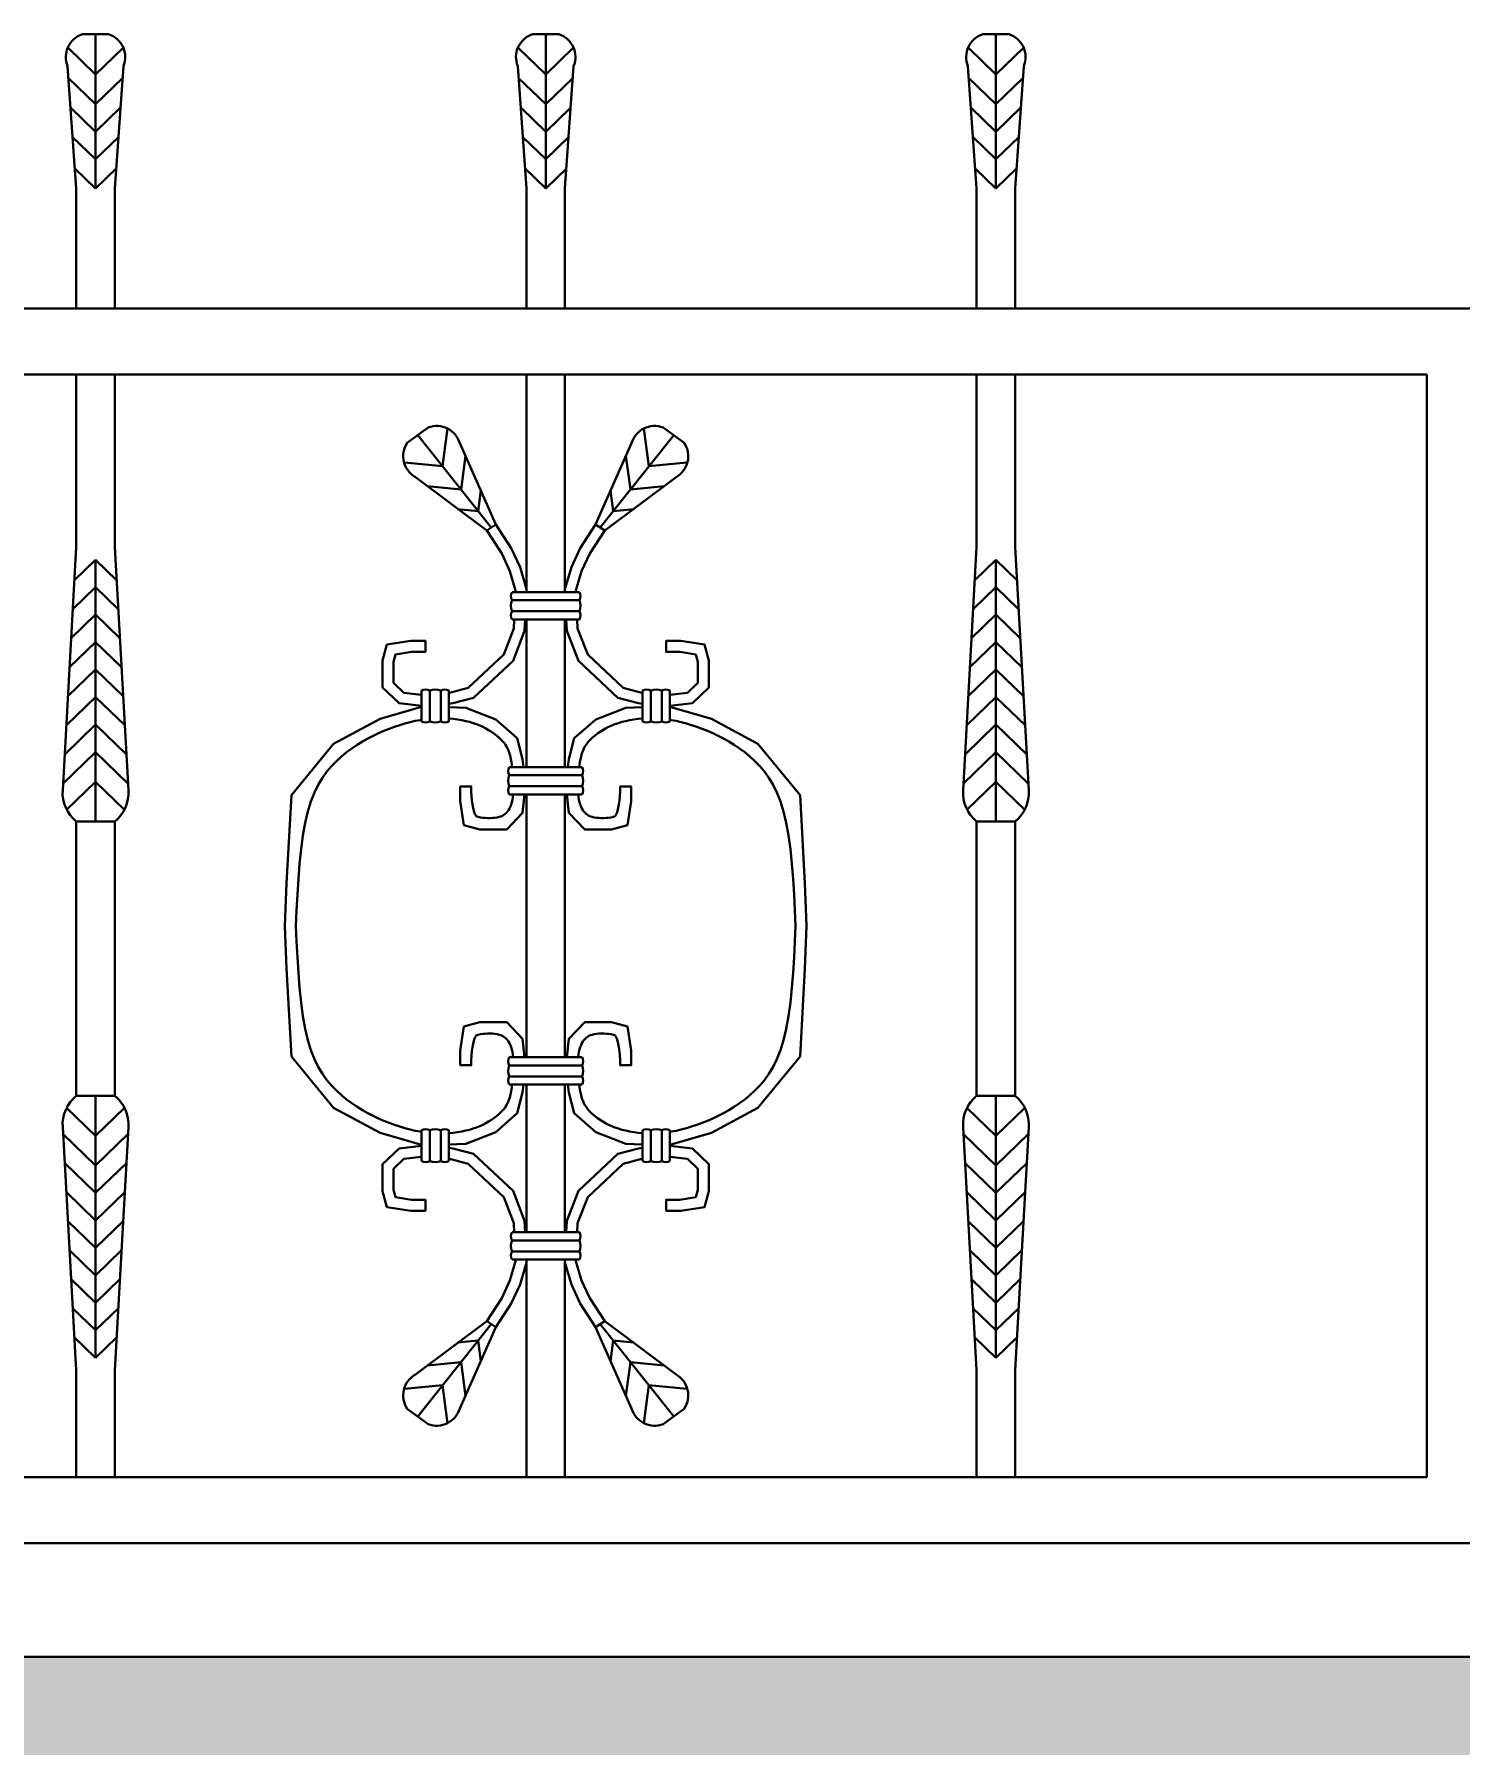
# Model space of a CAD drawing. Header units: metres. Extents: x 515 to 706, y -4 to 163.
# Drawn here: x 637.148 to 638.026, y 84.698 to 85.752 of the extents above; entities that cross this region are included whole.
import ezdxf

# ---------------------------------------------------------------- set-up
doc = ezdxf.new("R2010")
doc.units = ezdxf.units.M
doc.header["$MEASUREMENT"] = 0
doc.dimstyles.new('Standard$0', dxfattribs={"dimtxt": 0.2, "dimasz": 0.23, "dimexe": 0.1805, "dimexo": 0.0625, "dimgap": 0.0955, "dimtad": 1, "dimzin": 0, "dimdsep": 46, "dimtxsty": 'Standard', "dimcen": 0, "dimdle": 440, "dimse1": 1, "dimse2": 1, "dimclrd": 256, "dimclrt": 256, "dimadec": 0, "dimazin": 0, "dimtfac": 1, "dimtofl": 0, "dimtmove": 0, "dimatfit": 3, "dimfxl": 0, "dimtolj": 1, "dimarcsym": 0})

# ---------------------------------------------------------------- blocks, each defined once
blk = doc.blocks.new('*D263')
at = {"lineweight": -2}
blk.add_line((638.5174, 85.5221), (638.5174, 84.9821), dxfattribs=at)
at = {"lineweight": 40}
for points in [[(638.4791, 85.5221), (638.5557, 85.5221), (638.5174, 85.7521)], [(638.4791, 84.9821), (638.5557, 84.9821), (638.5174, 84.7521)]]:
    blk.add_solid(points, dxfattribs=at)
at = {"layer": 'Defpoints', "color": 0, "lineweight": 40}
for p in [(637.7411, 85.7521), (637.7411, 84.7521), (638.5174, 84.7521)]:
    blk.add_point(p, dxfattribs=at)
at = {"lineweight": 30, "insert": (638.8961, 85.2712), "char_height": 0.2, "attachment_point": 5, "rotation": 90}
blk.add_mtext('\\A1;1.00', dxfattribs=at)

msp = doc.modelspace()

# ---------------------------------------------------------------- hatches: boundary and pattern name
at = {"lineweight": 30}
h = msp.add_hatch(dxfattribs=at)
h.set_pattern_fill('AR-CONC', color=256, scale=0.000845287, style=0)
h.set_pattern_definition([(50, (589.71373, 72.95618), (0.1539983, -0.0134731), [0.0161027, -0.17712987]), (355, (589.71373, 72.95618), (-0.0297903, 0.16149767), [0.01288217, -0.1417039]), (100.451, (589.72657, 72.95506), (0.12420857, 0.14802384), [0.0136852, -0.15053714]), (46.1842, (589.71373, 72.99912), (0.22913956, -0.0355378), [0.0241541, -0.2656948]), (96.6356, (589.73283, 72.99616), (0.2006747, 0.2091456), [0.0205278, -0.2258057]), (351.184, (589.71373, 72.99912), (0.200675, 0.2091452), [0.0193233, -0.2125558]), (21, (589.7352, 72.98839), (0.12815807, -0.0864437), [0.0161027, -0.17712987]), (326, (589.7352, 72.98839), (0.05224044, 0.15569167), [0.01288217, -0.1417039]), (71.4514, (589.74588, 72.98118), (0.18039816, 0.0692483), [0.0136852, -0.15053714]), (37.5, (589.713733, 72.95618), (0.002610756, 0.071473265), [0, -0.13998627, 0, -0.14385092, 0, -0.14224065]), (7.5, (589.71373, 72.95618), (0.05648178, 0.08468133), [0, -0.0820165, 0, -0.13676573, 0, -0.05421247]), (327.5, (589.665854, 72.95618), (0.11461295, -0.00484243), [0, -0.05367572, 0, -0.16746824, 0, -0.22221747]), (317.5, (589.64438, 72.95618), (0.12521165, 0.02149268), [0, -0.06977843, 0, -0.11121609, 0, -0.1578066])])
edge = h.paths.add_edge_path()
edge.add_line((634.29946, 84.58302), (634.29946, 84.75208))
edge.add_line((634.29946, 84.75208), (638.27231, 84.75208))
edge.add_arc((638.27231, 84.73517), 0.01691, 360, 450, ccw=False)
edge.add_line((638.28921, 84.73517), (638.28921, 84.59993))
edge.add_arc((638.27231, 84.59993), 0.01691, 270, 360, ccw=False)
edge.add_line((638.27231, 84.58302), (634.29946, 84.58302))

# ---------------------------------------------------------------- linework, layer by layer
for p, q in [((637.18553, 85.65703), (637.18553, 85.75208)), ((637.46278, 85.65703), (637.46278, 85.75208)), ((637.74003, 85.65703), (637.74003, 85.75208)), ((637.16861, 85.74359), (637.18553, 85.72723)), ((637.20245, 85.74359), (637.18553, 85.72723)), ((637.44586, 85.74359), (637.46278, 85.72723)), ((637.4797, 85.74359), (637.46278, 85.72723)), ((637.72311, 85.74359), (637.74003, 85.72723)), ((637.75695, 85.74359), (637.74003, 85.72723)), ((637.16885, 85.72507), (637.18553, 85.70894)), ((637.20221, 85.72507), (637.18553, 85.70894)), ((637.4461, 85.72507), (637.46278, 85.70894)), ((637.47946, 85.72507), (637.46278, 85.70894)), ((637.72335, 85.72507), (637.74003, 85.70894)), ((637.75672, 85.72507), (637.74003, 85.70894)), ((637.17014, 85.70688), (637.18553, 85.692)), ((637.20091, 85.70688), (637.18553, 85.692)), ((637.4474, 85.70688), (637.46278, 85.692)), ((637.47817, 85.70688), (637.46278, 85.692)), ((637.72465, 85.70688), (637.74003, 85.692)), ((637.75542, 85.70688), (637.74003, 85.692)), ((637.17144, 85.68868), (637.18553, 85.67506)), ((637.19962, 85.68868), (637.18553, 85.67506)), ((637.44869, 85.68868), (637.46278, 85.67506)), ((637.47687, 85.68868), (637.46278, 85.67506)), ((637.72595, 85.68868), (637.74003, 85.67506)), ((637.75412, 85.68868), (637.74003, 85.67506)), ((637.17282, 85.66932), (637.18553, 85.65703)), ((637.19824, 85.66932), (637.18553, 85.65703)), ((637.45007, 85.66932), (637.46278, 85.65703)), ((637.47549, 85.66932), (637.46278, 85.65703)), ((637.72732, 85.66932), (637.74003, 85.65703)), ((637.75274, 85.66932), (637.74003, 85.65703)), ((637.17369, 85.58302), (637.17369, 85.65703)), ((637.19736, 85.58302), (637.19736, 85.65703)), ((637.45095, 85.58302), (637.45095, 85.65703)), ((637.47461, 85.58302), (637.47461, 85.65703)), ((637.7282, 85.58302), (637.7282, 85.65703)), ((637.75187, 85.58302), (637.75187, 85.65703)), ((638.04603, 85.58302), (634.38425, 85.58302)), ((638.00545, 85.54245), (634.42482, 85.54245)), ((637.17369, 85.43594), (637.17369, 85.54245)), ((637.19736, 85.43594), (637.19736, 85.54245)), ((637.45095, 85.54245), (637.45095, 85.40833)), ((637.47461, 85.54245), (637.47461, 85.40833)), ((637.7282, 85.43594), (637.7282, 85.54245)), ((637.75187, 85.43594), (637.75187, 85.54245)), ((638.00545, 84.86284), (638.00545, 85.54245)), ((637.42929, 85.44806), (637.38395, 85.50498)), ((637.40226, 85.50915), (637.39922, 85.48581)), ((637.49627, 85.44806), (637.54161, 85.50498)), ((637.5233, 85.50915), (637.52634, 85.48581)), ((637.41333, 85.49225), (637.41062, 85.4715)), ((637.51223, 85.49225), (637.51494, 85.4715)), ((637.3758, 85.48806), (637.39922, 85.48581)), ((637.54976, 85.48806), (637.52634, 85.48581)), ((637.38979, 85.4735), (637.41062, 85.4715)), ((637.42282, 85.47086), (637.42118, 85.45825)), ((637.50274, 85.47086), (637.50438, 85.45825)), ((637.53577, 85.4735), (637.51494, 85.4715)), ((637.40851, 85.45947), (637.42118, 85.45825)), ((637.51705, 85.45947), (637.50438, 85.45825)), ((637.17369, 85.43594), (637.1653, 85.28614)), ((637.19736, 85.43594), (637.20575, 85.28614)), ((637.7282, 85.43594), (637.71981, 85.28614)), ((637.75187, 85.43594), (637.76026, 85.28614)), ((637.17256, 85.41573), (637.18553, 85.42827)), ((637.19849, 85.41573), (637.18553, 85.42827)), ((637.18553, 85.42827), (637.18553, 85.26688)), ((637.72707, 85.41573), (637.74003, 85.42827)), ((637.753, 85.41573), (637.74003, 85.42827)), ((637.74003, 85.42827), (637.74003, 85.26688)), ((637.17156, 85.39782), (637.18553, 85.41133)), ((637.1995, 85.39782), (637.18553, 85.41133)), ((637.44203, 85.40833), (637.48353, 85.40833)), ((637.72607, 85.39782), (637.74003, 85.41133)), ((637.754, 85.39782), (637.74003, 85.41133)), ((637.17055, 85.37992), (637.18553, 85.39439)), ((637.2005, 85.37992), (637.18553, 85.39439)), ((637.44203, 85.40326), (637.48353, 85.40326)), ((637.44203, 85.39649), (637.48353, 85.39649)), ((637.72506, 85.37992), (637.74003, 85.39439)), ((637.75501, 85.37992), (637.74003, 85.39439)), ((637.44203, 85.39142), (637.48353, 85.39142)), ((637.45095, 85.39142), (637.45095, 85.3005)), ((637.47461, 85.39142), (637.47461, 85.3005)), ((637.16955, 85.36201), (637.18553, 85.37745)), ((637.2015, 85.36201), (637.18553, 85.37745)), ((637.72406, 85.36201), (637.74003, 85.37745)), ((637.75601, 85.36201), (637.74003, 85.37745)), ((637.16855, 85.3441), (637.18553, 85.36052)), ((637.2025, 85.3441), (637.18553, 85.36052)), ((637.72306, 85.3441), (637.74003, 85.36052)), ((637.75701, 85.3441), (637.74003, 85.36052)), ((637.16755, 85.32619), (637.18553, 85.34358)), ((637.20351, 85.32619), (637.18553, 85.34358)), ((637.38626, 85.34757), (637.38626, 85.32865)), ((637.39133, 85.34757), (637.39133, 85.32865)), ((637.3981, 85.34757), (637.3981, 85.32865)), ((637.40317, 85.34757), (637.40317, 85.32865)), ((637.52239, 85.34757), (637.52239, 85.32865)), ((637.52747, 85.34757), (637.52747, 85.32865)), ((637.53423, 85.34757), (637.53423, 85.32865)), ((637.5393, 85.34757), (637.5393, 85.32865)), ((637.72205, 85.32619), (637.74003, 85.34358)), ((637.75802, 85.32619), (637.74003, 85.34358)), ((637.16654, 85.30828), (637.18553, 85.32664)), ((637.20451, 85.30828), (637.18553, 85.32664)), ((637.72105, 85.30828), (637.74003, 85.32664)), ((637.75902, 85.30828), (637.74003, 85.32664)), ((637.16554, 85.29037), (637.18553, 85.3097)), ((637.20551, 85.29037), (637.18553, 85.3097)), ((637.72005, 85.29037), (637.74003, 85.3097)), ((637.76002, 85.29037), (637.74003, 85.3097)), ((637.44034, 85.3005), (637.48522, 85.3005)), ((637.16774, 85.27421), (637.18553, 85.29141)), ((637.20331, 85.27421), (637.18553, 85.29141)), ((637.44034, 85.29542), (637.48522, 85.29542)), ((637.44034, 85.28866), (637.48522, 85.28866)), ((637.72225, 85.27421), (637.74003, 85.29141)), ((637.75782, 85.27421), (637.74003, 85.29141)), ((637.44034, 85.28359), (637.48522, 85.28359)), ((637.45095, 85.28359), (637.45095, 85.12169)), ((637.47461, 85.28359), (637.47461, 85.12169)), ((637.17369, 85.26688), (637.17369, 85.09783)), ((637.19736, 85.26688), (637.17369, 85.26688)), ((637.19736, 85.26688), (637.19736, 85.09783)), ((637.7282, 85.26688), (637.7282, 85.09783)), ((637.75187, 85.26688), (637.7282, 85.26688)), ((637.75187, 85.26688), (637.75187, 85.09783)), ((637.44034, 85.12169), (637.48522, 85.12169)), ((637.44034, 85.11662), (637.48522, 85.11662)), ((637.44034, 85.10986), (637.48522, 85.10986)), ((637.44034, 85.10479), (637.48522, 85.10479)), ((637.45095, 85.10479), (637.45095, 85.01386)), ((637.47461, 85.10479), (637.47461, 85.01386)), ((637.16774, 85.0905), (637.18553, 85.07331)), ((637.17369, 85.09783), (637.19736, 85.09783)), ((637.18553, 84.93644), (637.18553, 85.09783)), ((637.20331, 85.0905), (637.18553, 85.07331)), ((637.72225, 85.0905), (637.74003, 85.07331)), ((637.7282, 85.09783), (637.75187, 85.09783)), ((637.74003, 84.93644), (637.74003, 85.09783)), ((637.75782, 85.0905), (637.74003, 85.07331)), ((637.17369, 84.92877), (637.1653, 85.07857)), ((637.19736, 84.92877), (637.20575, 85.07857)), ((637.7282, 84.92877), (637.71981, 85.07857)), ((637.75187, 84.92877), (637.76026, 85.07857)), ((637.16554, 85.07434), (637.18553, 85.05501)), ((637.20551, 85.07434), (637.18553, 85.05501)), ((637.38626, 85.05772), (637.38626, 85.07664)), ((637.39133, 85.05772), (637.39133, 85.07664)), ((637.3981, 85.05772), (637.3981, 85.07664)), ((637.40317, 85.05772), (637.40317, 85.07664)), ((637.52239, 85.05772), (637.52239, 85.07664)), ((637.52747, 85.05772), (637.52747, 85.07664)), ((637.53423, 85.05772), (637.53423, 85.07664)), ((637.5393, 85.05772), (637.5393, 85.07664)), ((637.72005, 85.07434), (637.74003, 85.05501)), ((637.76002, 85.07434), (637.74003, 85.05501)), ((637.16654, 85.05643), (637.18553, 85.03807)), ((637.20451, 85.05643), (637.18553, 85.03807)), ((637.72105, 85.05643), (637.74003, 85.03807)), ((637.75902, 85.05643), (637.74003, 85.03807)), ((637.16755, 85.03852), (637.18553, 85.02113)), ((637.20351, 85.03852), (637.18553, 85.02113)), ((637.72205, 85.03852), (637.74003, 85.02113)), ((637.75802, 85.03852), (637.74003, 85.02113)), ((637.16855, 85.02061), (637.18553, 85.0042)), ((637.2025, 85.02061), (637.18553, 85.0042)), ((637.44203, 85.01386), (637.48353, 85.01386)), ((637.72306, 85.02061), (637.74003, 85.0042)), ((637.75701, 85.02061), (637.74003, 85.0042)), ((637.44203, 85.00879), (637.48353, 85.00879)), ((637.16955, 85.0027), (637.18553, 84.98726)), ((637.2015, 85.0027), (637.18553, 84.98726)), ((637.44203, 85.00203), (637.48353, 85.00203)), ((637.44203, 84.99696), (637.48353, 84.99696)), ((637.45095, 84.86284), (637.45095, 84.99696)), ((637.47461, 84.86284), (637.47461, 84.99696)), ((637.72406, 85.0027), (637.74003, 84.98726)), ((637.75601, 85.0027), (637.74003, 84.98726)), ((637.17055, 84.9848), (637.18553, 84.97032)), ((637.2005, 84.9848), (637.18553, 84.97032)), ((637.72506, 84.9848), (637.74003, 84.97032)), ((637.75501, 84.9848), (637.74003, 84.97032)), ((637.17156, 84.96689), (637.18553, 84.95338)), ((637.1995, 84.96689), (637.18553, 84.95338)), ((637.72607, 84.96689), (637.74003, 84.95338)), ((637.754, 84.96689), (637.74003, 84.95338)), ((637.42929, 84.95722), (637.38395, 84.9003)), ((637.49627, 84.95722), (637.54161, 84.9003)), ((637.17256, 84.94898), (637.18553, 84.93644)), ((637.19849, 84.94898), (637.18553, 84.93644)), ((637.40851, 84.94582), (637.42118, 84.94704)), ((637.42282, 84.93442), (637.42118, 84.94704)), ((637.50274, 84.93442), (637.50438, 84.94704)), ((637.51705, 84.94582), (637.50438, 84.94704)), ((637.72707, 84.94898), (637.74003, 84.93644)), ((637.753, 84.94898), (637.74003, 84.93644)), ((637.38979, 84.93178), (637.41062, 84.93379)), ((637.41333, 84.91304), (637.41062, 84.93379)), ((637.51223, 84.91304), (637.51494, 84.93379)), ((637.53577, 84.93178), (637.51494, 84.93379)), ((637.17369, 84.92877), (637.17369, 84.86284)), ((637.19736, 84.92877), (637.19736, 84.86284)), ((637.3758, 84.91722), (637.39922, 84.91948)), ((637.40226, 84.89614), (637.39922, 84.91948)), ((637.5233, 84.89614), (637.52634, 84.91948)), ((637.54976, 84.91722), (637.52634, 84.91948)), ((637.7282, 84.92877), (637.7282, 84.86284)), ((637.75187, 84.92877), (637.75187, 84.86284)), ((638.00545, 84.86284), (634.42482, 84.86284)), ((638.04603, 84.82226), (634.38425, 84.82226)), ((638.27231, 84.75208), (634.29946, 84.75208))]:
    msp.add_line(p, q, dxfattribs=at)
for points in [[(637.19736, 85.65703), (637.20273, 85.73244, 0.4353511), (637.19361, 85.75208), (637.17744, 85.75208, 0.4353511), (637.16832, 85.73244), (637.17369, 85.65703)], [(637.47461, 85.65703), (637.47999, 85.73244, 0.4353511), (637.47087, 85.75208), (637.4547, 85.75208, 0.4353511), (637.44557, 85.73244), (637.45095, 85.65703)], [(637.75187, 85.65703), (637.75724, 85.73244, 0.4353511), (637.74812, 85.75208), (637.73195, 85.75208, 0.4353511), (637.72283, 85.73244), (637.7282, 85.65703)]]:
    msp.add_lwpolyline(points, format="xyb", dxfattribs=at)
for points in [[(637.43213, 85.4499), (637.40984, 85.50009, 0.4353511), (637.39047, 85.50977), (637.37742, 85.5002, 0.4353511), (637.38252, 85.47916), (637.42646, 85.44622)], [(637.49343, 85.4499), (637.51572, 85.50009, -0.4353511), (637.53509, 85.50977), (637.54814, 85.5002, -0.4353511), (637.54304, 85.47916), (637.4991, 85.44622)], [(637.43213, 84.95538), (637.40984, 84.90519, -0.4353511), (637.39047, 84.89552), (637.37742, 84.90508, -0.4353511), (637.38252, 84.92613), (637.42646, 84.95907)], [(637.49343, 84.95538), (637.51572, 84.90519, 0.4353511), (637.53509, 84.89552), (637.54814, 84.90508, 0.4353511), (637.54304, 84.92613), (637.4991, 84.95907)]]:
    msp.add_lwpolyline(points, format="xyb", close=True, dxfattribs=at)
for points in [[(637.4441, 85.40833), (637.44414, 85.4092), (637.44064, 85.42121), (637.43566, 85.43205), (637.42646, 85.44622)], [(637.45087, 85.40833), (637.45095, 85.41002), (637.44699, 85.42358), (637.4416, 85.43532), (637.43213, 85.4499)], [(637.47469, 85.40833), (637.47461, 85.41002), (637.47857, 85.42358), (637.48396, 85.43532), (637.49343, 85.4499)], [(637.48146, 85.40833), (637.48142, 85.4092), (637.48492, 85.42121), (637.4899, 85.43205), (637.4991, 85.44622)], [(637.40317, 85.34629), (637.40434, 85.34643), (637.41503, 85.34926), (637.43691, 85.36981), (637.44311, 85.3858), (637.44336, 85.39142)], [(637.40317, 85.33948), (637.40561, 85.33977), (637.41841, 85.34316), (637.44266, 85.36593), (637.44982, 85.38439), (637.45013, 85.39142)], [(637.52239, 85.33948), (637.51995, 85.33977), (637.50715, 85.34316), (637.4829, 85.36593), (637.47574, 85.38439), (637.47543, 85.39142)], [(637.52239, 85.34629), (637.52122, 85.34643), (637.51053, 85.34926), (637.48865, 85.36981), (637.48245, 85.3858), (637.4822, 85.39142)], [(637.38626, 85.34507), (637.3755, 85.34625), (637.36907, 85.35244), (637.36907, 85.36526), (637.37033, 85.36993), (637.38015, 85.37145), (637.38866, 85.37145), (637.38866, 85.37821), (637.37963, 85.37821), (637.36494, 85.37595), (637.36231, 85.36615), (637.36231, 85.34957), (637.37247, 85.33977), (637.38626, 85.33827)], [(637.5393, 85.34507), (637.55006, 85.34625), (637.55649, 85.35244), (637.55649, 85.36526), (637.55523, 85.36993), (637.54542, 85.37145), (637.5369, 85.37145), (637.5369, 85.37821), (637.54593, 85.37821), (637.56062, 85.37595), (637.56325, 85.36615), (637.56325, 85.34957), (637.55309, 85.33977), (637.5393, 85.33827)], [(637.38626, 85.33766), (637.36077, 85.33023), (637.33214, 85.31479), (637.30614, 85.28316), (637.3032, 85.22894), (637.30218, 85.20264), (637.3032, 85.17634), (637.30614, 85.12212), (637.33214, 85.0905), (637.36077, 85.07506), (637.38626, 85.06763)], [(637.44915, 85.3005), (637.44857, 85.30538), (637.44518, 85.31818), (637.43199, 85.32985), (637.41353, 85.337), (637.40317, 85.33746)], [(637.40317, 85.33035), (637.40589, 85.33011), (637.40854, 85.32978), (637.41108, 85.32935), (637.41351, 85.32885), (637.41583, 85.32826), (637.41803, 85.3276), (637.42014, 85.32687), (637.42215, 85.32607), (637.42407, 85.3252), (637.4259, 85.32428), (637.42765, 85.32328), (637.42933, 85.32224), (637.43092, 85.32114), (637.4324, 85.32001), (637.43377, 85.31885), (637.43502, 85.31767), (637.43613, 85.3165), (637.43711, 85.31534), (637.43794, 85.3142), (637.43865, 85.31307), (637.43925, 85.31193), (637.43978, 85.31075), (637.44024, 85.30951), (637.44065, 85.30818), (637.44102, 85.30677), (637.44136, 85.30526), (637.44167, 85.30364), (637.44197, 85.30196), (637.44219, 85.3005)], [(637.47641, 85.3005), (637.47699, 85.30538), (637.48038, 85.31818), (637.49357, 85.32985), (637.51203, 85.337), (637.52239, 85.33746)], [(637.52239, 85.33035), (637.51967, 85.33011), (637.51702, 85.32978), (637.51448, 85.32935), (637.51205, 85.32885), (637.50973, 85.32826), (637.50753, 85.3276), (637.50542, 85.32687), (637.50341, 85.32607), (637.5015, 85.3252), (637.49966, 85.32428), (637.49791, 85.32328), (637.49623, 85.32224), (637.49465, 85.32114), (637.49316, 85.32001), (637.49179, 85.31885), (637.49054, 85.31767), (637.48943, 85.3165), (637.48845, 85.31534), (637.48762, 85.3142), (637.48691, 85.31307), (637.48631, 85.31193), (637.48579, 85.31075), (637.48532, 85.30951), (637.48491, 85.30818), (637.48454, 85.30677), (637.4842, 85.30526), (637.48389, 85.30364), (637.4836, 85.30196), (637.48337, 85.3005)], [(637.5393, 85.33766), (637.56479, 85.33023), (637.59343, 85.31479), (637.61943, 85.28316), (637.62236, 85.22894), (637.62338, 85.20264), (637.62236, 85.17634), (637.61943, 85.12212), (637.59343, 85.0905), (637.56479, 85.07506), (637.5393, 85.06763)], [(637.30893, 85.20236), (637.30934, 85.21222), (637.30983, 85.222), (637.31043, 85.23161), (637.31117, 85.24094), (637.3121, 85.24988), (637.31324, 85.2583), (637.31462, 85.26609), (637.31627, 85.27311), (637.31818, 85.27932), (637.32035, 85.28479), (637.32273, 85.28961), (637.32529, 85.29388), (637.32802, 85.29767), (637.33089, 85.30107), (637.33389, 85.30415), (637.337, 85.30697), (637.34018, 85.30958), (637.34339, 85.31198), (637.34664, 85.31417), (637.34991, 85.31618), (637.3532, 85.31803), (637.3565, 85.31973), (637.35982, 85.32129), (637.36314, 85.32273), (637.36644, 85.32406), (637.3697, 85.32528), (637.37293, 85.32636), (637.37612, 85.32733), (637.37928, 85.32817), (637.3824, 85.32888), (637.38547, 85.32947), (637.38626, 85.32958)], [(637.61663, 85.20236), (637.61622, 85.21222), (637.61573, 85.222), (637.61513, 85.23161), (637.61439, 85.24094), (637.61346, 85.24988), (637.61232, 85.2583), (637.61094, 85.26609), (637.60929, 85.27311), (637.60738, 85.27932), (637.60521, 85.28479), (637.60283, 85.28961), (637.60027, 85.29388), (637.59754, 85.29767), (637.59467, 85.30107), (637.59167, 85.30415), (637.58856, 85.30697), (637.58539, 85.30958), (637.58217, 85.31198), (637.57892, 85.31417), (637.57565, 85.31618), (637.57236, 85.31803), (637.56906, 85.31973), (637.56574, 85.32129), (637.56243, 85.32273), (637.55913, 85.32406), (637.55586, 85.32528), (637.55263, 85.32636), (637.54944, 85.32733), (637.54628, 85.32817), (637.54317, 85.32888), (637.54009, 85.32947), (637.5393, 85.32958)], [(637.44278, 85.28359), (637.44258, 85.28202), (637.44229, 85.28035), (637.44193, 85.27879), (637.44151, 85.27737), (637.44103, 85.27609), (637.44049, 85.27496), (637.43989, 85.27395), (637.43924, 85.27306), (637.43855, 85.27228), (637.4378, 85.2716), (637.43701, 85.27101), (637.43615, 85.27051), (637.4352, 85.27009), (637.43412, 85.26973), (637.43288, 85.26944), (637.43151, 85.26923), (637.43005, 85.26909), (637.42853, 85.26904), (637.42699, 85.26905), (637.42547, 85.26912), (637.42401, 85.26924), (637.42272, 85.2694), (637.42171, 85.26958), (637.42099, 85.26977), (637.42053, 85.26995), (637.42026, 85.27011), (637.42005, 85.27028), (637.41979, 85.27058), (637.41943, 85.27116), (637.41898, 85.27214), (637.4185, 85.27354), (637.41805, 85.27531), (637.41765, 85.27742), (637.41733, 85.27982), (637.41709, 85.28247), (637.41695, 85.28535), (637.4169, 85.28854), (637.41014, 85.28843), (637.41014, 85.2794), (637.4124, 85.26471), (637.42219, 85.26208), (637.43877, 85.26208), (637.44857, 85.27224), (637.44981, 85.28359)], [(637.48278, 85.28359), (637.48298, 85.28202), (637.48327, 85.28035), (637.48363, 85.27879), (637.48405, 85.27737), (637.48453, 85.27609), (637.48507, 85.27496), (637.48567, 85.27395), (637.48632, 85.27306), (637.48701, 85.27228), (637.48776, 85.2716), (637.48855, 85.27101), (637.48941, 85.27051), (637.49036, 85.27009), (637.49144, 85.26973), (637.49268, 85.26944), (637.49405, 85.26923), (637.49551, 85.26909), (637.49703, 85.26904), (637.49857, 85.26905), (637.50009, 85.26912), (637.50155, 85.26924), (637.50284, 85.2694), (637.50385, 85.26958), (637.50457, 85.26977), (637.50503, 85.26995), (637.5053, 85.27011), (637.50551, 85.27028), (637.50577, 85.27058), (637.50613, 85.27116), (637.50658, 85.27214), (637.50706, 85.27354), (637.50751, 85.27531), (637.50791, 85.27742), (637.50823, 85.27982), (637.50847, 85.28247), (637.50861, 85.28535), (637.50866, 85.28854), (637.51542, 85.28843), (637.51542, 85.2794), (637.51316, 85.26471), (637.50337, 85.26208), (637.48679, 85.26208), (637.47699, 85.27224), (637.47575, 85.28359)], [(637.38626, 85.0757), (637.38547, 85.07582), (637.3824, 85.0764), (637.37928, 85.07712), (637.37612, 85.07796), (637.37293, 85.07892), (637.3697, 85.08001), (637.36644, 85.08122), (637.36314, 85.08255), (637.35982, 85.08399), (637.3565, 85.08556), (637.3532, 85.08725), (637.34991, 85.0891), (637.34664, 85.09111), (637.34339, 85.09331), (637.34018, 85.0957), (637.337, 85.09831), (637.33389, 85.10114), (637.33089, 85.10422), (637.32802, 85.10761), (637.32529, 85.1114), (637.32273, 85.11567), (637.32035, 85.1205), (637.31818, 85.12597), (637.31627, 85.13218), (637.31462, 85.1392), (637.31324, 85.14698), (637.3121, 85.1554), (637.31117, 85.16434), (637.31043, 85.17367), (637.30983, 85.18329), (637.30934, 85.19307), (637.30893, 85.20292)], [(637.5393, 85.0757), (637.54009, 85.07582), (637.54317, 85.0764), (637.54628, 85.07712), (637.54944, 85.07796), (637.55263, 85.07892), (637.55586, 85.08001), (637.55913, 85.08122), (637.56243, 85.08255), (637.56574, 85.08399), (637.56906, 85.08556), (637.57236, 85.08725), (637.57565, 85.0891), (637.57892, 85.09111), (637.58217, 85.09331), (637.58539, 85.0957), (637.58856, 85.09831), (637.59167, 85.10114), (637.59467, 85.10422), (637.59754, 85.10761), (637.60027, 85.1114), (637.60283, 85.11567), (637.60521, 85.1205), (637.60738, 85.12597), (637.60929, 85.13218), (637.61094, 85.1392), (637.61232, 85.14698), (637.61346, 85.1554), (637.61439, 85.16434), (637.61513, 85.17367), (637.61573, 85.18329), (637.61622, 85.19307), (637.61663, 85.20292)], [(637.44981, 85.12169), (637.44857, 85.13304), (637.43877, 85.14321), (637.42219, 85.14321), (637.4124, 85.14057), (637.41014, 85.12589), (637.41014, 85.11685), (637.4169, 85.11674), (637.41695, 85.11993), (637.41709, 85.12282), (637.41733, 85.12547), (637.41765, 85.12787), (637.41805, 85.12997), (637.4185, 85.13175), (637.41898, 85.13315), (637.41943, 85.13412), (637.41979, 85.1347), (637.42005, 85.135), (637.42026, 85.13518), (637.42053, 85.13533), (637.42099, 85.13551), (637.42171, 85.13571), (637.42272, 85.13589), (637.42401, 85.13604), (637.42547, 85.13616), (637.42699, 85.13624), (637.42853, 85.13625), (637.43005, 85.13619), (637.43151, 85.13606), (637.43288, 85.13584), (637.43412, 85.13555), (637.4352, 85.1352), (637.43615, 85.13478), (637.43701, 85.13427), (637.4378, 85.13369), (637.43855, 85.13301), (637.43924, 85.13223), (637.43989, 85.13134), (637.44049, 85.13033), (637.44103, 85.12919), (637.44151, 85.12792), (637.44193, 85.12649), (637.44229, 85.12493), (637.44258, 85.12327), (637.44278, 85.12169)], [(637.47575, 85.12169), (637.47699, 85.13304), (637.48679, 85.14321), (637.50337, 85.14321), (637.51316, 85.14057), (637.51542, 85.12589), (637.51542, 85.11685), (637.50866, 85.11674), (637.50861, 85.11993), (637.50847, 85.12282), (637.50823, 85.12547), (637.50791, 85.12787), (637.50751, 85.12997), (637.50706, 85.13175), (637.50658, 85.13315), (637.50613, 85.13412), (637.50577, 85.1347), (637.50551, 85.135), (637.5053, 85.13518), (637.50503, 85.13533), (637.50457, 85.13551), (637.50385, 85.13571), (637.50284, 85.13589), (637.50155, 85.13604), (637.50009, 85.13616), (637.49857, 85.13624), (637.49703, 85.13625), (637.49551, 85.13619), (637.49405, 85.13606), (637.49268, 85.13584), (637.49144, 85.13555), (637.49036, 85.1352), (637.48941, 85.13478), (637.48855, 85.13427), (637.48776, 85.13369), (637.48701, 85.13301), (637.48632, 85.13223), (637.48567, 85.13134), (637.48507, 85.13033), (637.48453, 85.12919), (637.48405, 85.12792), (637.48363, 85.12649), (637.48327, 85.12493), (637.48298, 85.12327), (637.48278, 85.12169)], [(637.40317, 85.06782), (637.41353, 85.06828), (637.43199, 85.07543), (637.44518, 85.08711), (637.44857, 85.09991), (637.44915, 85.10479)], [(637.44219, 85.10479), (637.44197, 85.10333), (637.44167, 85.10164), (637.44136, 85.10003), (637.44102, 85.09851), (637.44065, 85.0971), (637.44024, 85.09578), (637.43978, 85.09453), (637.43925, 85.09335), (637.43865, 85.09221), (637.43794, 85.09109), (637.43711, 85.08995), (637.43613, 85.08879), (637.43502, 85.08761), (637.43377, 85.08644), (637.4324, 85.08528), (637.43092, 85.08414), (637.42933, 85.08305), (637.42765, 85.082), (637.4259, 85.08101), (637.42407, 85.08008), (637.42215, 85.07921), (637.42014, 85.07842), (637.41803, 85.07768), (637.41583, 85.07702), (637.41351, 85.07644), (637.41108, 85.07593), (637.40854, 85.07551), (637.40589, 85.07517), (637.40317, 85.07493)], [(637.52239, 85.06782), (637.51203, 85.06828), (637.49357, 85.07543), (637.48038, 85.08711), (637.47699, 85.09991), (637.47641, 85.10479)], [(637.48337, 85.10479), (637.4836, 85.10333), (637.48389, 85.10164), (637.4842, 85.10003), (637.48454, 85.09851), (637.48491, 85.0971), (637.48532, 85.09578), (637.48579, 85.09453), (637.48631, 85.09335), (637.48691, 85.09221), (637.48762, 85.09109), (637.48845, 85.08995), (637.48943, 85.08879), (637.49054, 85.08761), (637.49179, 85.08644), (637.49316, 85.08528), (637.49465, 85.08414), (637.49623, 85.08305), (637.49791, 85.082), (637.49966, 85.08101), (637.5015, 85.08008), (637.50341, 85.07921), (637.50542, 85.07842), (637.50753, 85.07768), (637.50973, 85.07702), (637.51205, 85.07644), (637.51448, 85.07593), (637.51702, 85.07551), (637.51967, 85.07517), (637.52239, 85.07493)], [(637.38626, 85.06021), (637.3755, 85.05904), (637.36907, 85.05284), (637.36907, 85.04003), (637.37033, 85.03535), (637.38015, 85.03384), (637.38866, 85.03384), (637.38866, 85.02708), (637.37963, 85.02708), (637.36494, 85.02934), (637.36231, 85.03914), (637.36231, 85.05572), (637.37247, 85.06551), (637.38626, 85.06701)], [(637.5393, 85.06021), (637.55006, 85.05904), (637.55649, 85.05284), (637.55649, 85.04003), (637.55523, 85.03535), (637.54542, 85.03384), (637.5369, 85.03384), (637.5369, 85.02708), (637.54593, 85.02708), (637.56062, 85.02934), (637.56325, 85.03914), (637.56325, 85.05572), (637.55309, 85.06551), (637.5393, 85.06701)], [(637.40317, 85.0658), (637.40561, 85.06551), (637.41841, 85.06212), (637.44266, 85.03935), (637.44982, 85.02089), (637.45013, 85.01386)], [(637.40317, 85.05899), (637.40434, 85.05885), (637.41503, 85.05602), (637.43691, 85.03548), (637.44311, 85.01948), (637.44336, 85.01386)], [(637.52239, 85.0658), (637.51995, 85.06551), (637.50715, 85.06212), (637.4829, 85.03935), (637.47574, 85.02089), (637.47543, 85.01386)], [(637.52239, 85.05899), (637.52122, 85.05885), (637.51053, 85.05602), (637.48865, 85.03548), (637.48245, 85.01948), (637.4822, 85.01386)], [(637.4441, 84.99696), (637.44414, 84.99609), (637.44064, 84.98407), (637.43566, 84.97323), (637.42646, 84.95907)], [(637.45087, 84.99696), (637.45095, 84.99527), (637.44699, 84.9817), (637.4416, 84.96996), (637.43213, 84.95538)], [(637.47469, 84.99696), (637.47461, 84.99527), (637.47857, 84.9817), (637.48396, 84.96996), (637.49343, 84.95538)], [(637.48146, 84.99696), (637.48142, 84.99609), (637.48492, 84.98407), (637.4899, 84.97323), (637.4991, 84.95907)]]:
    msp.add_lwpolyline(points, dxfattribs=at)
for centre, radius, start, end in [((637.44638, 85.40579), 0.00504, 149.77678, 210.22322), ((637.47918, 85.40579), 0.00504, 329.77678, 30.22322), ((637.45003, 85.39987), 0.00869, 157.10166, 202.89834), ((637.44638, 85.39396), 0.00504, 149.77678, 210.22322), ((637.47553, 85.39987), 0.00869, 337.10166, 22.89834), ((637.47918, 85.39396), 0.00504, 329.77678, 30.22322), ((637.3888, 85.34322), 0.00504, 59.77678, 120.22322), ((637.39471, 85.33956), 0.00869, 67.10166, 112.89834), ((637.40063, 85.34322), 0.00504, 59.77678, 120.22322), ((637.52493, 85.34322), 0.00504, 59.77678, 120.22322), ((637.53085, 85.33956), 0.00869, 67.10166, 112.89834), ((637.53676, 85.34322), 0.00504, 59.77678, 120.22322), ((637.3888, 85.333), 0.00504, 239.77678, 300.22322), ((637.39471, 85.33665), 0.00869, 247.10166, 292.89834), ((637.40063, 85.333), 0.00504, 239.77678, 300.22322), ((637.52493, 85.333), 0.00504, 239.77678, 300.22322), ((637.53085, 85.33665), 0.00869, 247.10166, 292.89834), ((637.53676, 85.333), 0.00504, 239.77678, 300.22322), ((637.44469, 85.29796), 0.00504, 149.77678, 210.22322), ((637.48087, 85.29796), 0.00504, 329.77678, 30.22322), ((637.44834, 85.29204), 0.00869, 157.10166, 202.89834), ((637.44469, 85.28613), 0.00504, 149.77678, 210.22322), ((637.47722, 85.29204), 0.00869, 337.10166, 22.89834), ((637.48087, 85.28613), 0.00504, 329.77678, 30.22322), ((637.18797, 85.28456), 0.02272, 176.01776, 231.0717), ((637.18308, 85.28456), 0.02272, 308.9283, 3.98224), ((637.74248, 85.28456), 0.02272, 176.01776, 231.0717), ((637.73759, 85.28456), 0.02272, 308.9283, 3.98224), ((637.44469, 85.11916), 0.00504, 149.77678, 210.22322), ((637.48087, 85.11916), 0.00504, 329.77678, 30.22322), ((637.44834, 85.11324), 0.00869, 157.10166, 202.89834), ((637.44469, 85.10732), 0.00504, 149.77678, 210.22322), ((637.47722, 85.11324), 0.00869, 337.10166, 22.89834), ((637.48087, 85.10732), 0.00504, 329.77678, 30.22322), ((637.18797, 85.08015), 0.02272, 128.9283, 183.98224), ((637.18308, 85.08015), 0.02272, 356.01776, 51.0717), ((637.74248, 85.08015), 0.02272, 128.9283, 183.98224), ((637.73759, 85.08015), 0.02272, 356.01776, 51.0717), ((637.3888, 85.07229), 0.00504, 59.77678, 120.22322), ((637.39471, 85.06863), 0.00869, 67.10166, 112.89834), ((637.40063, 85.07229), 0.00504, 59.77678, 120.22322), ((637.52493, 85.07229), 0.00504, 59.77678, 120.22322), ((637.53085, 85.06863), 0.00869, 67.10166, 112.89834), ((637.53676, 85.07229), 0.00504, 59.77678, 120.22322), ((637.3888, 85.06207), 0.00504, 239.77678, 300.22322), ((637.39471, 85.06572), 0.00869, 247.10166, 292.89834), ((637.40063, 85.06207), 0.00504, 239.77678, 300.22322), ((637.52493, 85.06207), 0.00504, 239.77678, 300.22322), ((637.53085, 85.06572), 0.00869, 247.10166, 292.89834), ((637.53676, 85.06207), 0.00504, 239.77678, 300.22322), ((637.44638, 85.01133), 0.00504, 149.77678, 210.22322), ((637.47918, 85.01133), 0.00504, 329.77678, 30.22322), ((637.45003, 85.00541), 0.00869, 157.10166, 202.89834), ((637.47553, 85.00541), 0.00869, 337.10166, 22.89834), ((637.44638, 84.99949), 0.00504, 149.77678, 210.22322), ((637.47918, 84.99949), 0.00504, 329.77678, 30.22322)]:
    msp.add_arc(centre, radius, start, end, dxfattribs=at)

# ---------------------------------------------------------------- dimensions: what is measured, and where the dimension line sits
dim = msp.add_linear_dim(base=(638.5174, 84.75208), p1=(637.74111, 85.75208), p2=(637.74111, 84.75208), angle=270, dimstyle='Standard$0', override={"dimtmove": 2}, dxfattribs=at)
dim.commit()
dim.dimension.update_dxf_attribs({"geometry": '*D263', "text_midpoint": (638.8961, 85.27123), "dimtype": 161})

doc.saveas('drawing.dxf')
